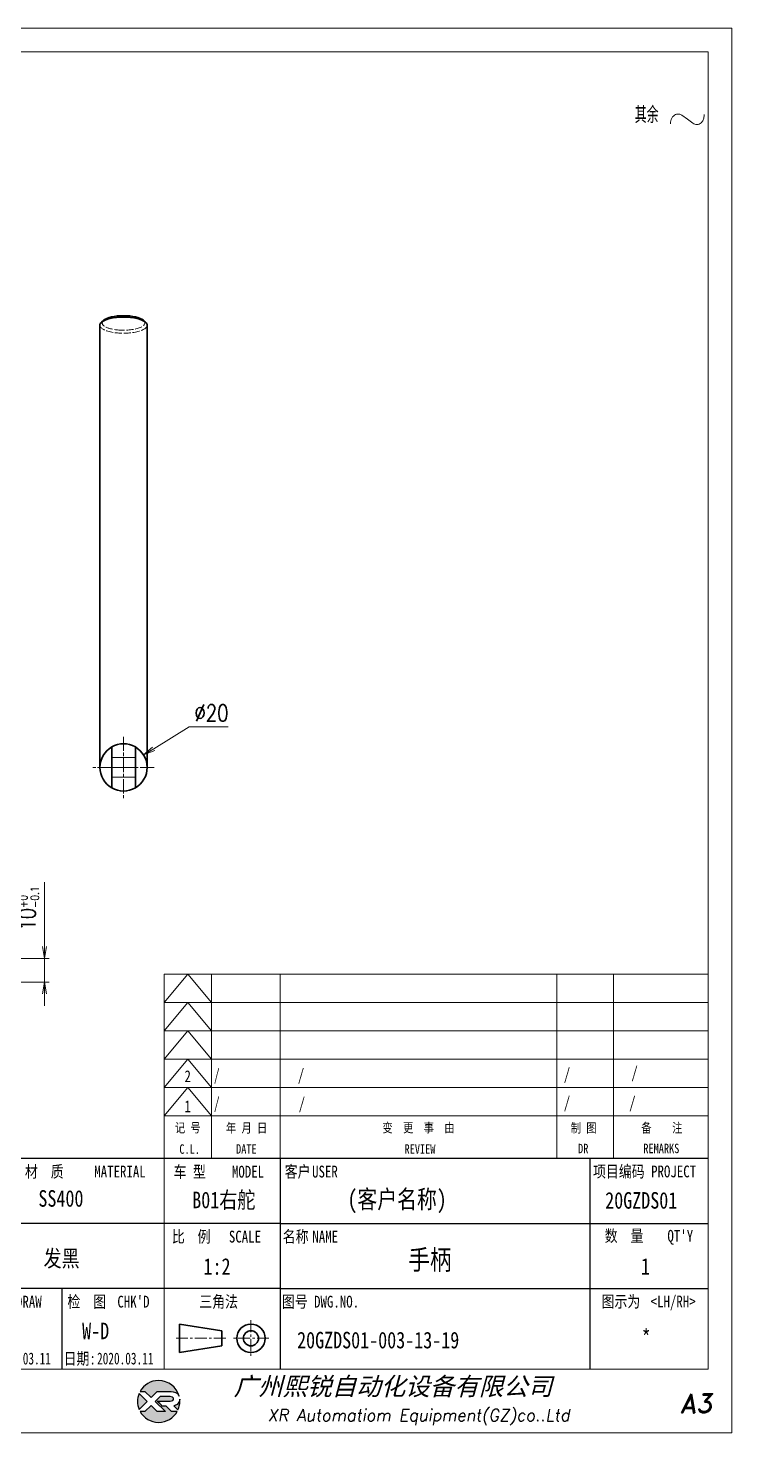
# Model space of a CAD drawing. Header units: inches. Extents: x 269 to 10986, y 1043 to 4337.
# Drawn here: x 3469 to 3767, y 1711 to 2305 of the extents above; entities that cross this region are included whole.
import ezdxf
from ezdxf.enums import TextEntityAlignment as Align

# ---------------------------------------------------------------- set-up
doc = ezdxf.new("R2010")
doc.units = ezdxf.units.IN
doc.header["$MEASUREMENT"] = 0
for name, pattern in [('AM_ISO02W050x2', [3.75, 3, -0.75]), ('AM_ISO08W050x2', [9, 6, -0.75, 1.5, -0.75]), ('CENTER', [2, 1.25, -0.25, 0.25, -0.25]), ('DOT2', [0.125, 0, -0.125])]:
    doc.linetypes.add(name, pattern=pattern)
for name, color, linetype in [('DIM', 3, 'Continuous'), ('layer 1', 7, 'Continuous'), ('图\\M+19E79\\M+195B6\\M+18E9A', 7, 'Continuous'), ('图号', 7, 'Continuous'), ('图名', 7, 'Continuous'), ('数量', 7, 'Continuous'), ('材质', 7, 'Continuous'), ('表面处理', 7, 'Continuous'), ('车型', 7, 'Continuous')]:
    doc.layers.add(name, color=color, linetype=linetype)
for name, color, linetype, lineweight in [('中心线', 2, 'AM_ISO08W050x2', 18), ('图框', 7, 'Continuous', 18), ('标注线', 3, 'Continuous', 18), ('粗实线', 7, 'Continuous', 35), ('虚线', 1, 'AM_ISO02W050x2', 18)]:
    doc.layers.add(name, color=color, linetype=linetype, lineweight=lineweight)
doc.layers.add('打印', color=7, linetype='Continuous', lineweight=15, plot=False)
doc.layers.add('打印-禁用', color=7, linetype='Continuous', lineweight=15, plot=False)
doc.styles.add('DIM', font='romans.shx', dxfattribs={"width": 0.8, "bigfont": 'bigfont.shx'})
doc.styles.add('STYLE1', font='')
doc.styles.add('国标', font='simfang.ttf', dxfattribs={"width": 0.8})
doc.styles.add('机械长仿宋', font='gbenor.shx', dxfattribs={"height": 1, "bigfont": 'gbcbig.shx'})
doc.styles.add('标题\\M+18E9A', font='romand.shx', dxfattribs={"oblique": 10, "bigfont": 'bigfont.shx'})
doc.styles.get('STYLE1').set_extended_font_data('SimSun')
doc.dimstyles.new('XR 1-2$0', dxfattribs={"dimscale": 2, "dimtxt": 3.5, "dimasz": 2.5, "dimexe": 1, "dimexo": 0.625, "dimgap": 1.2, "dimtad": 1, "dimdsep": 46, "dimtxsty": 'DIM', "dimblk": 'OPEN', "dimcen": 0, "dimclrd": 8, "dimclre": 8, "dimclrt": 2, "dimazin": 2, "dimtfac": 0.5, "dimtmove": 0, "dimatfit": 3, "dimldrblk": 'OPEN', "dimfxl": 0, "dimtolj": 2, "dimlwd": 13, "dimlwe": 13, "dimarcsym": 0})
doc.dimstyles.new('XR 1-2$3', dxfattribs={"dimscale": 2, "dimtxt": 3.5, "dimasz": 2.5, "dimexe": 1, "dimexo": 0.625, "dimgap": 1.2, "dimtad": 1, "dimtoh": 1, "dimdsep": 46, "dimtxsty": 'DIM', "dimblk": 'OPEN', "dimcen": 0, "dimclrd": 8, "dimclre": 8, "dimclrt": 2, "dimazin": 2, "dimtfac": 0.5, "dimtofl": 0, "dimtmove": 0, "dimatfit": 3, "dimldrblk": 'OPEN', "dimfxl": 0, "dimtolj": 2, "dimlwd": 18, "dimlwe": 18, "dimarcsym": 0})

# ---------------------------------------------------------------- blocks, each defined once
blk = doc.blocks.new('XR')
at = {"true_color": 0xfc8000}
h = blk.add_hatch(color=30, dxfattribs=at)
h.set_gradient(color1=(252, 128, 0), rotation=240, one_color=1, tint=1, name='INVCURVED')
edge = h.paths.add_edge_path()
edge.add_spline(control_points=[(-434.18, -5928.47), (-433.9, -5928.74), (-433.63, -5929.01), (-433.63, -5929.01), (-433.63, -5929.01), (-433.63, -5929.01), (-433.36, -5928.74), (-433.09, -5928.47)], knot_values=[0.5625, 0.5625, 0.5625, 0.5625, 0.625, 0.625, 0.625, 0.625, 0.6875, 0.6875, 0.6875, 0.6875], degree=3, periodic=0)
edge.add_spline(control_points=[(-433.09, -5928.47), (-432.82, -5928.2), (-432.54, -5927.93), (-432.54, -5927.93), (-432.54, -5927.93), (-432.54, -5927.93), (-432.04, -5927.93), (-431.53, -5927.93)], knot_values=[0.4375, 0.4375, 0.4375, 0.4375, 0.5, 0.5, 0.5, 0.5, 0.5625, 0.5625, 0.5625, 0.5625], degree=3, periodic=0)
edge.add_spline(control_points=[(-431.53, -5927.93), (-431.03, -5927.93), (-430.52, -5927.93), (-430.52, -5927.93), (-430.52, -5927.93), (-430, -5927.93), (-429.43, -5927.96), (-429.01, -5928.33)], knot_values=[0.25, 0.25, 0.25, 0.25, 0.3125, 0.3125, 0.3125, 0.3125, 0.4375, 0.4375, 0.4375, 0.4375], degree=3, periodic=0)
edge.add_spline(control_points=[(-429.01, -5928.33), (-428.88, -5928.44), (-428.78, -5928.59), (-428.71, -5928.75)], knot_values=[0.125, 0.125, 0.125, 0.125, 0.25, 0.25, 0.25, 0.25], degree=3, periodic=0)
edge.add_spline(control_points=[(-428.71, -5928.75), (-429.13, -5927.18), (-430.58, -5926.02), (-432.31, -5926.02)], knot_values=[0, 0, 0, 0, 0.125, 0.125, 0.125, 0.125], degree=3, periodic=0)
edge.add_spline(control_points=[(-432.31, -5926.02), (-433.72, -5926.02), (-434.94, -5926.79), (-435.58, -5927.93)], knot_values=[0.875, 0.875, 0.875, 0.875, 1, 1, 1, 1], degree=3, periodic=0)
edge.add_spline(control_points=[(-435.58, -5927.93), (-435.58, -5927.93), (-434.72, -5927.93), (-434.72, -5927.93), (-434.72, -5927.93), (-434.72, -5927.93), (-434.45, -5928.2), (-434.18, -5928.47)], knot_values=[0.6875, 0.6875, 0.6875, 0.6875, 0.8125, 0.8125, 0.8125, 0.8125, 0.875, 0.875, 0.875, 0.875], degree=3, periodic=0)
edge = h.paths.add_edge_path()
edge.add_spline(control_points=[(-434.79, -5929.26), (-435.04, -5929.02), (-435.34, -5928.72), (-435.54, -5928.53)], knot_values=[0.562504, 0.562504, 0.562504, 0.562504, 0.656252, 0.656252, 0.656252, 0.656252], degree=3, periodic=0)
edge.add_spline(control_points=[(-435.54, -5928.53), (-435.67, -5928.4), (-435.76, -5928.31), (-435.76, -5928.31), (-435.76, -5928.31), (-435.94, -5928.74), (-436.03, -5929.21), (-436.03, -5929.71)], knot_values=[0.25, 0.25, 0.25, 0.25, 0.312504, 0.312504, 0.312504, 0.312504, 0.562504, 0.562504, 0.562504, 0.562504], degree=3, periodic=0)
edge.add_spline(control_points=[(-436.03, -5929.71), (-436.03, -5930.2), (-435.94, -5930.67), (-435.76, -5931.1), (-435.76, -5931.1), (-435.4, -5930.75), (-435.05, -5930.4)], knot_values=[0.874998, 0.874998, 0.874998, 0.874998, 1.124998, 1.124998, 1.124998, 1.25, 1.25, 1.25, 1.25], degree=3, periodic=0)
edge.add_spline(control_points=[(-435.05, -5930.4), (-434.7, -5930.05), (-434.34, -5929.71), (-434.34, -5929.71), (-434.34, -5929.71), (-434.34, -5929.71), (-434.34, -5929.71), (-434.34, -5929.71)], knot_values=[0.749878, 0.749878, 0.749878, 0.749878, 0.874875, 0.874875, 0.874875, 0.874875, 0.874998, 0.874998, 0.874998, 0.874998], degree=3, periodic=0)
edge.add_spline(control_points=[(-434.34, -5929.71), (-434.34, -5929.71), (-434.34, -5929.71), (-434.34, -5929.71)], knot_values=[0.749634, 0.749634, 0.749634, 0.749634, 0.749817, 0.749817, 0.749817, 0.749817], degree=3, periodic=0)
edge.add_spline(control_points=[(-434.35, -5929.7), (-434.35, -5929.7), (-434.35, -5929.7), (-434.35, -5929.7)], knot_values=[0.738281, 0.738281, 0.738281, 0.738281, 0.742188, 0.742188, 0.742188, 0.742188], degree=3, periodic=0)
edge.add_spline(control_points=[(-434.35, -5929.7), (-434.36, -5929.69), (-434.37, -5929.68), (-434.38, -5929.67)], knot_values=[0.726563, 0.726563, 0.726563, 0.726563, 0.738281, 0.738281, 0.738281, 0.738281], degree=3, periodic=0)
edge.add_spline(control_points=[(-434.38, -5929.67), (-434.38, -5929.66), (-434.39, -5929.65), (-434.4, -5929.65)], knot_values=[0.718751, 0.718751, 0.718751, 0.718751, 0.726563, 0.726563, 0.726563, 0.726563], degree=3, periodic=0)
edge.add_spline(control_points=[(-434.4, -5929.65), (-434.42, -5929.63), (-434.45, -5929.6), (-434.47, -5929.58)], knot_values=[0.703126, 0.703126, 0.703126, 0.703126, 0.718751, 0.718751, 0.718751, 0.718751], degree=3, periodic=0)
edge.add_spline(control_points=[(-434.47, -5929.58), (-434.5, -5929.55), (-434.53, -5929.52), (-434.56, -5929.49)], knot_values=[0.687501, 0.687501, 0.687501, 0.687501, 0.703126, 0.703126, 0.703126, 0.703126], degree=3, periodic=0)
edge.add_spline(control_points=[(-434.56, -5929.49), (-434.63, -5929.42), (-434.71, -5929.35), (-434.79, -5929.26)], knot_values=[0.656252, 0.656252, 0.656252, 0.656252, 0.687501, 0.687501, 0.687501, 0.687501], degree=3, periodic=0)
at = {"true_color": 0x0348ff}
h = blk.add_hatch(color=160, dxfattribs=at)
h.set_gradient(color1=(3, 72, 255), color2=(0, 41, 153), one_color=1, tint=0.3, name='HEMISPHERICAL')
edge = h.paths.add_edge_path()
edge.add_spline(control_points=[(-432.54, -5929.67), (-432.26, -5929.95), (-431.94, -5930.23), (-431.66, -5930.51), (-431.66, -5930.51), (-431.66, -5930.51), (-431.66, -5930.51), (-431.66, -5930.51)], knot_values=[0.736842, 0.736842, 0.736842, 0.736842, 0.789474, 0.789474, 0.789474, 0.789474, 0.802633, 0.802633, 0.802633, 0.802633], degree=3, periodic=0)
edge.add_spline(control_points=[(-431.66, -5930.51), (-431.65, -5930.51), (-431.65, -5930.52), (-431.65, -5930.52)], knot_values=[0.802633, 0.802633, 0.802633, 0.802633, 0.815791, 0.815791, 0.815791, 0.815791], degree=3, periodic=0)
edge.add_spline(control_points=[(-431.65, -5930.52), (-431.64, -5930.53), (-431.64, -5930.53), (-431.64, -5930.53)], knot_values=[0.815791, 0.815791, 0.815791, 0.815791, 0.82237, 0.82237, 0.82237, 0.82237], degree=3, periodic=0)
edge.add_spline(control_points=[(-431.64, -5930.53), (-431.64, -5930.53), (-431.64, -5930.53), (-431.63, -5930.54)], knot_values=[0.82237, 0.82237, 0.82237, 0.82237, 0.828949, 0.828949, 0.828949, 0.828949], degree=3, periodic=0)
edge.add_spline(control_points=[(-431.63, -5930.54), (-431.63, -5930.54), (-431.63, -5930.54), (-431.63, -5930.54), (-431.63, -5930.54), (-431.63, -5930.54), (-431.59, -5930.54), (-431.52, -5930.54)], knot_values=[0.841901, 0.841901, 0.841901, 0.841901, 0.842105, 0.842105, 0.842105, 0.842105, 0.855264, 0.855264, 0.855264, 0.855264], degree=3, periodic=0)
edge.add_spline(control_points=[(-431.52, -5930.54), (-431.46, -5930.54), (-431.38, -5930.54), (-431.3, -5930.54)], knot_values=[0.855264, 0.855264, 0.855264, 0.855264, 0.868422, 0.868422, 0.868422, 0.868422], degree=3, periodic=0)
edge.add_spline(control_points=[(-431.3, -5930.54), (-431.26, -5930.54), (-431.22, -5930.54), (-431.18, -5930.54)], knot_values=[0.868422, 0.868422, 0.868422, 0.868422, 0.875, 0.875, 0.875, 0.875], degree=3, periodic=0)
edge.add_spline(control_points=[(-431.18, -5930.54), (-431.14, -5930.54), (-431.1, -5930.54), (-431.07, -5930.54)], knot_values=[0.875, 0.875, 0.875, 0.875, 0.881579, 0.881579, 0.881579, 0.881579], degree=3, periodic=0)
edge.add_spline(control_points=[(-431.07, -5930.54), (-431.05, -5930.54), (-431.04, -5930.54), (-431.03, -5930.54)], knot_values=[0.881579, 0.881579, 0.881579, 0.881579, 0.884869, 0.884869, 0.884869, 0.884869], degree=3, periodic=0)
edge.add_spline(control_points=[(-431.03, -5930.54), (-431.02, -5930.54), (-431, -5930.54), (-431, -5930.54)], knot_values=[0.884869, 0.884869, 0.884869, 0.884869, 0.888158, 0.888158, 0.888158, 0.888158], degree=3, periodic=0)
edge.add_spline(control_points=[(-431, -5930.54), (-430.99, -5930.54), (-430.99, -5930.54), (-430.98, -5930.54)], knot_values=[0.888158, 0.888158, 0.888158, 0.888158, 0.889803, 0.889803, 0.889803, 0.889803], degree=3, periodic=0)
edge.add_spline(control_points=[(-430.98, -5930.54), (-430.98, -5930.54), (-430.98, -5930.54), (-430.97, -5930.54)], knot_values=[0.889803, 0.889803, 0.889803, 0.889803, 0.891447, 0.891447, 0.891447, 0.891447], degree=3, periodic=0)
edge.add_spline(control_points=[(-430.97, -5930.54), (-430.97, -5930.54), (-430.97, -5930.54), (-430.97, -5930.54)], knot_values=[0.891447, 0.891447, 0.891447, 0.891447, 0.89227, 0.89227, 0.89227, 0.89227], degree=3, periodic=0)
edge.add_spline(control_points=[(-430.97, -5930.54), (-430.97, -5930.54), (-430.97, -5930.54), (-430.97, -5930.54)], knot_values=[0.89227, 0.89227, 0.89227, 0.89227, 0.893092, 0.893092, 0.893092, 0.893092], degree=3, periodic=0)
edge.add_spline(control_points=[(-430.97, -5930.54), (-430.97, -5930.54), (-430.97, -5930.54), (-430.97, -5930.54)], knot_values=[0.893092, 0.893092, 0.893092, 0.893092, 0.893503, 0.893503, 0.893503, 0.893503], degree=3, periodic=0)
edge.add_spline(control_points=[(-430.97, -5930.54), (-430.97, -5930.54), (-430.97, -5930.54), (-430.97, -5930.54)], knot_values=[0.893503, 0.893503, 0.893503, 0.893503, 0.893914, 0.893914, 0.893914, 0.893914], degree=3, periodic=0)
edge.add_spline(control_points=[(-430.97, -5930.54), (-430.97, -5930.54), (-430.97, -5930.54), (-430.97, -5930.54)], knot_values=[0.893914, 0.893914, 0.893914, 0.893914, 0.89412, 0.89412, 0.89412, 0.89412], degree=3, periodic=0)
edge.add_spline(control_points=[(-430.97, -5930.54), (-430.97, -5930.54), (-430.97, -5930.54), (-430.97, -5930.54)], knot_values=[0.89412, 0.89412, 0.89412, 0.89412, 0.894326, 0.894326, 0.894326, 0.894326], degree=3, periodic=0)
edge.add_spline(control_points=[(-430.97, -5930.54), (-430.97, -5930.54), (-430.97, -5930.54), (-430.97, -5930.54)], knot_values=[0.894428, 0.894428, 0.894428, 0.894428, 0.894531, 0.894531, 0.894531, 0.894531], degree=3, periodic=0)
edge.add_spline(control_points=[(-430.97, -5930.54), (-430.97, -5930.54), (-430.97, -5930.54), (-430.97, -5930.54)], knot_values=[0.894531, 0.894531, 0.894531, 0.894531, 0.894583, 0.894583, 0.894583, 0.894583], degree=3, periodic=0)
edge.add_spline(control_points=[(-430.97, -5930.54), (-430.97, -5930.54), (-430.97, -5930.54), (-430.97, -5930.54), (-430.97, -5930.54), (-430.97, -5930.54), (-430.73, -5930.78), (-430.49, -5931.01)], knot_values=[0.894685, 0.894685, 0.894685, 0.894685, 0.894737, 0.894737, 0.894737, 0.894737, 0.921052, 0.921052, 0.921052, 0.921052], degree=3, periodic=0)
edge.add_spline(control_points=[(-430.49, -5931.01), (-430.26, -5931.24), (-430.02, -5931.48), (-430.02, -5931.48)], knot_values=[0.921052, 0.921052, 0.921052, 0.921052, 0.947368, 0.947368, 0.947368, 0.947368], degree=3, periodic=0)
edge.add_spline(control_points=[(-430.02, -5931.48), (-430.02, -5931.48), (-430.02, -5931.48), (-430.02, -5931.48)], knot_values=[0.947522, 0.947522, 0.947522, 0.947522, 0.947573, 0.947573, 0.947573, 0.947573], degree=3, periodic=0)
edge.add_spline(control_points=[(-430.02, -5931.48), (-430.02, -5931.48), (-430.02, -5931.48), (-430.02, -5931.48)], knot_values=[0.947573, 0.947573, 0.947573, 0.947573, 0.947676, 0.947676, 0.947676, 0.947676], degree=3, periodic=0)
edge.add_spline(control_points=[(-430.02, -5931.48), (-430.02, -5931.48), (-430.02, -5931.48), (-430.02, -5931.48)], knot_values=[0.947676, 0.947676, 0.947676, 0.947676, 0.947779, 0.947779, 0.947779, 0.947779], degree=3, periodic=0)
edge.add_spline(control_points=[(-430.02, -5931.48), (-430.02, -5931.48), (-430.02, -5931.48), (-430.02, -5931.48)], knot_values=[0.947779, 0.947779, 0.947779, 0.947779, 0.947984, 0.947984, 0.947984, 0.947984], degree=3, periodic=0)
edge.add_spline(control_points=[(-430.02, -5931.48), (-430.02, -5931.48), (-430.02, -5931.48), (-430.02, -5931.48)], knot_values=[0.947984, 0.947984, 0.947984, 0.947984, 0.94819, 0.94819, 0.94819, 0.94819], degree=3, periodic=0)
edge.add_spline(control_points=[(-430.02, -5931.48), (-430.02, -5931.48), (-430.02, -5931.48), (-430.02, -5931.48)], knot_values=[0.94819, 0.94819, 0.94819, 0.94819, 0.948601, 0.948601, 0.948601, 0.948601], degree=3, periodic=0)
edge.add_spline(control_points=[(-430.02, -5931.48), (-430.02, -5931.48), (-430.02, -5931.48), (-430.02, -5931.48)], knot_values=[0.948601, 0.948601, 0.948601, 0.948601, 0.949012, 0.949012, 0.949012, 0.949012], degree=3, periodic=0)
edge.add_spline(control_points=[(-430.02, -5931.48), (-430.02, -5931.48), (-430.01, -5931.48), (-430.01, -5931.48)], knot_values=[0.949012, 0.949012, 0.949012, 0.949012, 0.949834, 0.949834, 0.949834, 0.949834], degree=3, periodic=0)
edge.add_spline(control_points=[(-430.01, -5931.48), (-430.01, -5931.48), (-430.01, -5931.48), (-430.01, -5931.48)], knot_values=[0.949834, 0.949834, 0.949834, 0.949834, 0.950657, 0.950657, 0.950657, 0.950657], degree=3, periodic=0)
edge.add_spline(control_points=[(-430.01, -5931.48), (-430.01, -5931.48), (-430, -5931.48), (-430, -5931.48)], knot_values=[0.950657, 0.950657, 0.950657, 0.950657, 0.952301, 0.952301, 0.952301, 0.952301], degree=3, periodic=0)
edge.add_spline(control_points=[(-430, -5931.48), (-429.99, -5931.48), (-429.98, -5931.48), (-429.98, -5931.48)], knot_values=[0.952301, 0.952301, 0.952301, 0.952301, 0.953946, 0.953946, 0.953946, 0.953946], degree=3, periodic=0)
edge.add_spline(control_points=[(-429.98, -5931.48), (-429.96, -5931.48), (-429.95, -5931.48), (-429.93, -5931.48)], knot_values=[0.953946, 0.953946, 0.953946, 0.953946, 0.957236, 0.957236, 0.957236, 0.957236], degree=3, periodic=0)
edge.add_spline(control_points=[(-429.93, -5931.48), (-429.91, -5931.48), (-429.89, -5931.48), (-429.87, -5931.48)], knot_values=[0.957236, 0.957236, 0.957236, 0.957236, 0.960525, 0.960525, 0.960525, 0.960525], degree=3, periodic=0)
edge.add_spline(control_points=[(-429.87, -5931.48), (-429.82, -5931.48), (-429.77, -5931.48), (-429.71, -5931.48)], knot_values=[0.960525, 0.960525, 0.960525, 0.960525, 0.967104, 0.967104, 0.967104, 0.967104], degree=3, periodic=0)
edge.add_spline(control_points=[(-429.71, -5931.48), (-429.65, -5931.48), (-429.59, -5931.48), (-429.53, -5931.48)], knot_values=[0.967104, 0.967104, 0.967104, 0.967104, 0.973683, 0.973683, 0.973683, 0.973683], degree=3, periodic=0)
edge.add_spline(control_points=[(-429.53, -5931.48), (-429.41, -5931.48), (-429.29, -5931.48), (-429.19, -5931.48)], knot_values=[0.973683, 0.973683, 0.973683, 0.973683, 0.98684, 0.98684, 0.98684, 0.98684], degree=3, periodic=0)
edge.add_spline(control_points=[(-429.19, -5931.48), (-429.1, -5931.48), (-429.04, -5931.48), (-429.04, -5931.48), (-429.67, -5932.62), (-430.9, -5933.39), (-432.31, -5933.39)], knot_values=[0.98684, 0.98684, 0.98684, 0.98684, 1, 1, 1, 1.052632, 1.052632, 1.052632, 1.052632], degree=3, periodic=0)
edge.add_spline(control_points=[(-432.31, -5933.39), (-433.72, -5933.39), (-434.94, -5932.62), (-435.58, -5931.48), (-435.58, -5931.48), (-435.58, -5931.48), (-435.36, -5931.48), (-435.15, -5931.48)], knot_values=[0.052632, 0.052632, 0.052632, 0.052632, 0.105263, 0.105263, 0.105263, 0.105263, 0.131579, 0.131579, 0.131579, 0.131579], degree=3, periodic=0)
edge.add_spline(control_points=[(-435.15, -5931.48), (-434.93, -5931.48), (-434.72, -5931.48), (-434.72, -5931.48), (-434.72, -5931.48), (-434.72, -5931.48), (-434.45, -5931.21), (-434.18, -5930.94)], knot_values=[0.131579, 0.131579, 0.131579, 0.131579, 0.157895, 0.157895, 0.157895, 0.157895, 0.184211, 0.184211, 0.184211, 0.184211], degree=3, periodic=0)
edge.add_spline(control_points=[(-434.18, -5930.94), (-433.9, -5930.67), (-433.63, -5930.4), (-433.63, -5930.4), (-433.63, -5930.4), (-433.63, -5930.4), (-433.36, -5930.67), (-433.09, -5930.94)], knot_values=[0.184211, 0.184211, 0.184211, 0.184211, 0.210526, 0.210526, 0.210526, 0.210526, 0.236842, 0.236842, 0.236842, 0.236842], degree=3, periodic=0)
edge.add_spline(control_points=[(-433.09, -5930.94), (-432.82, -5931.21), (-432.54, -5931.48), (-432.54, -5931.48), (-432.54, -5931.48), (-432.54, -5931.48), (-432.19, -5931.48), (-431.83, -5931.48)], knot_values=[0.236842, 0.236842, 0.236842, 0.236842, 0.263158, 0.263158, 0.263158, 0.263158, 0.289474, 0.289474, 0.289474, 0.289474], degree=3, periodic=0)
edge.add_spline(control_points=[(-431.83, -5931.48), (-431.48, -5931.48), (-431.12, -5931.48), (-431.12, -5931.48), (-431.12, -5931.48), (-431.12, -5931.48), (-431.57, -5931.03), (-432.02, -5930.59)], knot_values=[0.289474, 0.289474, 0.289474, 0.289474, 0.315789, 0.315789, 0.315789, 0.315789, 0.342105, 0.342105, 0.342105, 0.342105], degree=3, periodic=0)
edge.add_spline(control_points=[(-432.02, -5930.59), (-432.47, -5930.15), (-432.92, -5929.71), (-432.92, -5929.71), (-432.92, -5929.71), (-432.92, -5929.71), (-432.71, -5929.5), (-432.5, -5929.29)], knot_values=[0.342105, 0.342105, 0.342105, 0.342105, 0.368421, 0.368421, 0.368421, 0.368421, 0.394737, 0.394737, 0.394737, 0.394737], degree=3, periodic=0)
edge.add_spline(control_points=[(-432.5, -5929.29), (-432.3, -5929.09), (-432.09, -5928.88), (-432.09, -5928.88)], knot_values=[0.394737, 0.394737, 0.394737, 0.394737, 0.421053, 0.421053, 0.421053, 0.421053], degree=3, periodic=0)
edge.add_spline(control_points=[(-432.09, -5928.88), (-432.09, -5928.88), (-432.06, -5928.86), (-432.06, -5928.86)], knot_values=[0.421053, 0.421053, 0.421053, 0.421053, 0.473684, 0.473684, 0.473684, 0.473684], degree=3, periodic=0)
edge.add_spline(control_points=[(-432.06, -5928.86), (-432.06, -5928.86), (-432.06, -5928.86), (-432.06, -5928.86), (-432.06, -5928.86), (-432.06, -5928.86), (-430.4, -5928.86), (-430.26, -5928.86)], knot_values=[0.473684, 0.473684, 0.473684, 0.473684, 0.473684, 0.473684, 0.473684, 0.473684, 0.526316, 0.526316, 0.526316, 0.526316], degree=3, periodic=0)
edge.add_spline(control_points=[(-430.26, -5928.86), (-429.54, -5928.86), (-429.62, -5929.4), (-429.83, -5929.55)], knot_values=[0.526316, 0.526316, 0.526316, 0.526316, 0.578947, 0.578947, 0.578947, 0.578947], degree=3, periodic=0)
edge.add_spline(control_points=[(-429.83, -5929.55), (-429.94, -5929.62), (-430.08, -5929.65), (-430.26, -5929.65), (-430.26, -5929.65), (-430.26, -5929.65), (-430.48, -5929.65), (-430.71, -5929.66)], knot_values=[0.578947, 0.578947, 0.578947, 0.578947, 0.631579, 0.631579, 0.631579, 0.631579, 0.657895, 0.657895, 0.657895, 0.657895], degree=3, periodic=0)
edge.add_spline(control_points=[(-430.71, -5929.66), (-430.93, -5929.66), (-431.15, -5929.67), (-431.15, -5929.67), (-431.15, -5929.67), (-431.15, -5929.67), (-432.54, -5929.67), (-432.54, -5929.67)], knot_values=[0.657895, 0.657895, 0.657895, 0.657895, 0.684211, 0.684211, 0.684211, 0.684211, 0.736842, 0.736842, 0.736842, 0.736842], degree=3, periodic=0)
edge = h.paths.add_edge_path()
edge.add_spline(control_points=[(-428.6, -5929.32), (-428.61, -5929.67), (-428.76, -5930), (-429.06, -5930.22)], knot_values=[0.8, 0.8, 0.8, 0.8, 1, 1, 1, 1], degree=3, periodic=0)
edge.add_spline(control_points=[(-429.06, -5930.22), (-429.22, -5930.34), (-429.41, -5930.43), (-429.61, -5930.48)], knot_values=[0.6, 0.6, 0.6, 0.6, 0.8, 0.8, 0.8, 0.8], degree=3, periodic=0)
edge.add_spline(control_points=[(-429.61, -5930.48), (-429.61, -5930.48), (-428.9, -5931.19), (-428.9, -5931.19), (-428.9, -5931.19), (-428.69, -5930.73), (-428.58, -5930.23), (-428.58, -5929.71)], knot_values=[0.2, 0.2, 0.2, 0.2, 0.4, 0.4, 0.4, 0.4, 0.6, 0.6, 0.6, 0.6], degree=3, periodic=0)
edge.add_spline(control_points=[(-428.58, -5929.71), (-428.58, -5929.58), (-428.59, -5929.45), (-428.6, -5929.32)], knot_values=[0, 0, 0, 0, 0.2, 0.2, 0.2, 0.2], degree=3, periodic=0)
at = {"layer": 'layer 1', "color": 30}
for points, knots in [([(-432.31, -5926.02), (-430.58, -5926.02), (-429.13, -5927.18), (-428.71, -5928.75), (-428.71, -5928.75), (-428.78, -5928.59), (-428.88, -5928.44), (-429.01, -5928.33), (-429.01, -5928.33), (-429.43, -5927.96), (-430, -5927.93), (-430.52, -5927.93), (-430.52, -5927.93), (-430.52, -5927.93), (-432.54, -5927.93), (-432.54, -5927.93), (-432.54, -5927.93), (-432.54, -5927.93), (-433.63, -5929.01), (-433.63, -5929.01), (-433.63, -5929.01), (-433.63, -5929.01), (-434.72, -5927.93), (-434.72, -5927.93), (-434.72, -5927.93), (-434.72, -5927.93), (-435.58, -5927.93), (-435.58, -5927.93), (-435.58, -5927.93), (-434.94, -5926.79), (-433.72, -5926.02), (-432.31, -5926.02)], [0, 0, 0, 0, 0.125, 0.125, 0.125, 0.125, 0.25, 0.25, 0.25, 0.25, 0.375, 0.375, 0.375, 0.375, 0.5, 0.5, 0.5, 0.5, 0.625, 0.625, 0.625, 0.625, 0.75, 0.75, 0.75, 0.75, 0.875, 0.875, 0.875, 0.875, 1, 1, 1, 1]), ([(-435.76, -5931.1), (-435.94, -5930.67), (-436.03, -5930.2), (-436.03, -5929.71), (-436.03, -5929.71), (-436.03, -5929.21), (-435.94, -5928.74), (-435.76, -5928.31), (-435.76, -5928.31), (-435.76, -5928.31), (-434.34, -5929.71), (-434.34, -5929.71), (-434.34, -5929.71), (-434.34, -5929.71), (-435.76, -5931.1), (-435.76, -5931.1)], [0, 0, 0, 0, 0.25, 0.25, 0.25, 0.25, 0.5, 0.5, 0.5, 0.5, 0.75, 0.75, 0.75, 0.75, 1, 1, 1, 1])]:
    blk.add_open_spline(points, degree=3, knots=knots, dxfattribs=at)
at = {"layer": 'layer 1', "color": 154}
for points, knots in [([(-429.04, -5931.48), (-429.67, -5932.62), (-430.9, -5933.39), (-432.31, -5933.39), (-432.31, -5933.39), (-433.72, -5933.39), (-434.94, -5932.62), (-435.58, -5931.48), (-435.58, -5931.48), (-435.58, -5931.48), (-434.72, -5931.48), (-434.72, -5931.48), (-434.72, -5931.48), (-434.72, -5931.48), (-433.63, -5930.4), (-433.63, -5930.4), (-433.63, -5930.4), (-433.63, -5930.4), (-432.54, -5931.48), (-432.54, -5931.48), (-432.54, -5931.48), (-432.54, -5931.48), (-431.12, -5931.48), (-431.12, -5931.48), (-431.12, -5931.48), (-431.12, -5931.48), (-432.92, -5929.71), (-432.92, -5929.71), (-432.92, -5929.71), (-432.92, -5929.71), (-432.09, -5928.88), (-432.09, -5928.88), (-432.09, -5928.88), (-432.09, -5928.88), (-432.06, -5928.86), (-432.06, -5928.86), (-432.06, -5928.86), (-432.06, -5928.86), (-430.4, -5928.86), (-430.26, -5928.86), (-430.26, -5928.86), (-429.54, -5928.86), (-429.62, -5929.4), (-429.83, -5929.55), (-429.83, -5929.55), (-429.94, -5929.62), (-430.08, -5929.65), (-430.26, -5929.65), (-430.26, -5929.65), (-430.26, -5929.65), (-431.15, -5929.67), (-431.15, -5929.67), (-431.15, -5929.67), (-431.15, -5929.67), (-432.54, -5929.67), (-432.54, -5929.67), (-432.54, -5929.67), (-432.26, -5929.95), (-431.94, -5930.23), (-431.66, -5930.51), (-431.66, -5930.51), (-431.66, -5930.51), (-431.63, -5930.54), (-431.63, -5930.54), (-431.63, -5930.54), (-431.63, -5930.54), (-430.97, -5930.54), (-430.97, -5930.54), (-430.97, -5930.54), (-430.97, -5930.54), (-430.02, -5931.48), (-430.02, -5931.48), (-430.02, -5931.48), (-430.02, -5931.48), (-429.04, -5931.48), (-429.04, -5931.48)], [0, 0, 0, 0, 0.052632, 0.052632, 0.052632, 0.052632, 0.105263, 0.105263, 0.105263, 0.105263, 0.157895, 0.157895, 0.157895, 0.157895, 0.210526, 0.210526, 0.210526, 0.210526, 0.263158, 0.263158, 0.263158, 0.263158, 0.315789, 0.315789, 0.315789, 0.315789, 0.368421, 0.368421, 0.368421, 0.368421, 0.421053, 0.421053, 0.421053, 0.421053, 0.473684, 0.473684, 0.473684, 0.473684, 0.526316, 0.526316, 0.526316, 0.526316, 0.578947, 0.578947, 0.578947, 0.578947, 0.631579, 0.631579, 0.631579, 0.631579, 0.684211, 0.684211, 0.684211, 0.684211, 0.736842, 0.736842, 0.736842, 0.736842, 0.789474, 0.789474, 0.789474, 0.789474, 0.842105, 0.842105, 0.842105, 0.842105, 0.894737, 0.894737, 0.894737, 0.894737, 0.947368, 0.947368, 0.947368, 0.947368, 1, 1, 1, 1]), ([(-428.6, -5929.32), (-428.59, -5929.45), (-428.58, -5929.58), (-428.58, -5929.71), (-428.58, -5929.71), (-428.58, -5930.23), (-428.69, -5930.73), (-428.9, -5931.19), (-428.9, -5931.19), (-428.9, -5931.19), (-429.61, -5930.48), (-429.61, -5930.48), (-429.61, -5930.48), (-429.41, -5930.43), (-429.22, -5930.34), (-429.06, -5930.22), (-429.06, -5930.22), (-428.76, -5930), (-428.61, -5929.67), (-428.6, -5929.32)], [0, 0, 0, 0, 0.2, 0.2, 0.2, 0.2, 0.4, 0.4, 0.4, 0.4, 0.6, 0.6, 0.6, 0.6, 0.8, 0.8, 0.8, 0.8, 1, 1, 1, 1])]:
    blk.add_open_spline(points, degree=3, knots=knots, dxfattribs=at)
blk = doc.blocks.new('GZDEH零件A3图框V01版')
at = {"layer": '中心线', "color": 1, "linetype": 'CENTER', "lineweight": 5, "ltscale": 2}
for p, q in [((3175.82, -1822.66), (3175.82, -1830.26)), ((3170.49, -1826.46), (3159.89, -1826.46)), ((3179.62, -1826.46), (3172.02, -1826.46))]:
    blk.add_line(p, q, dxfattribs=at)
at = {"layer": '图\\M+19E79\\M+195B6\\M+18E9A', "color": 7}
blk.add_line((3272.49, -1788.46), (3092.49, -1788.46), dxfattribs=at)
at = {"layer": '图\\M+19E79\\M+195B6\\M+18E9A', "color": 9}
for p, q in [((3272.49, -1788.46), (3092.49, -1788.46)), ((3181.99, -1788.46), (3181.99, -1832.96)), ((3247.49, -1788.46), (3247.49, -1832.96)), ((3181.99, -1802.21), (3092.49, -1802.21)), ((3181.99, -1802.21), (3272.49, -1802.21)), ((3181.99, -1815.96), (3092.49, -1815.96)), ((3135.83, -1815.96), (3135.83, -1832.96)), ((3135.83, -1815.96), (3135.83, -1832.96)), ((3181.99, -1815.96), (3272.49, -1815.96))]:
    blk.add_line(p, q, dxfattribs=at)
at = {"layer": '图框', "linetype": 'Continuous'}
for p, q in [((3272.49, -1554.46), (2882.49, -1554.46)), ((3272.49, -1832.96), (3272.49, -1554.46)), ((3157.49, -1749.46), (3272.49, -1749.46)), ((3157.49, -1832.96), (3157.49, -1749.46)), ((2882.49, -1832.96), (3272.49, -1832.96))]:
    blk.add_line(p, q, dxfattribs=at)
at = {"layer": '图框', "color": 9}
for p, q in [((3157.49, -1755.46), (3162.49, -1749.46)), ((3162.49, -1749.46), (3167.49, -1755.46)), ((3167.49, -1788.46), (3167.49, -1749.46)), ((3240.49, -1788.46), (3240.49, -1749.46)), ((3252.49, -1749.46), (3252.49, -1788.46)), ((3157.49, -1755.46), (3272.49, -1755.46)), ((3157.49, -1761.46), (3162.49, -1755.46)), ((3162.49, -1755.46), (3167.49, -1761.46)), ((3157.49, -1761.46), (3272.49, -1761.46)), ((3157.49, -1767.46), (3162.49, -1761.46)), ((3162.49, -1761.46), (3167.49, -1767.46)), ((3157.49, -1767.46), (3272.49, -1767.46)), ((3157.49, -1773.46), (3162.49, -1767.46)), ((3162.49, -1767.46), (3167.49, -1773.46)), ((3157.49, -1773.46), (3272.49, -1773.46)), ((3157.49, -1779.46), (3162.49, -1773.46)), ((3162.49, -1773.46), (3167.49, -1779.46)), ((3157.49, -1779.46), (3272.49, -1779.46))]:
    blk.add_line(p, q, dxfattribs=at)
at = {"layer": '图框', "color": 9, "linetype": 'Continuous'}
blk.add_line((3181.99, -1749.46), (3181.99, -1832.96), dxfattribs=at)
at = {"layer": '图框', "color": 2, "linetype": 'ByBlock', "lineweight": 35}
for p, q in [((3169.69, -1824.86), (3160.69, -1823.46)), ((3160.69, -1829.46), (3160.69, -1823.46)), ((3169.69, -1824.86), (3169.69, -1828.06)), ((3169.69, -1828.06), (3160.69, -1829.46))]:
    blk.add_line(p, q, dxfattribs=at)
for radius in [3, 1.6]:
    blk.add_circle((3175.82, -1826.46), radius, dxfattribs=at)
at = {"layer": '打印-禁用', "linetype": 'Continuous'}
for p, q in [((3277.49, -1549.46), (2857.49, -1549.46)), ((3277.49, -1846.46), (3277.49, -1549.46)), ((2857.49, -1846.46), (3277.49, -1846.46))]:
    blk.add_line(p, q, dxfattribs=at)
at = {"layer": 'DIM', "xscale": 1.199999999999818, "yscale": 1.199999999999818, "zscale": 1.199999999999818}
blk.add_blockref('XR', (3675.07, 5275.84), dxfattribs=at)
at = {"layer": '图\\M+19E79\\M+195B6\\M+18E9A', "color": 9, "style": '国标', "width": 0.8}
for s, p in [('材  质', (3128.04, -1792.46)), ('项目编码 PROJECT', (3248.13, -1792.43)), ('比  例\u3000', (3159.1, -1806.21)), ('SCALE', (3171.15, -1806.21)), ('名称\u3000', (3182.54, -1806.21)), ('NAME', (3188.8, -1806.21)), ('数  量', (3250.61, -1806.05)), ("QT'Y ", (3263.86, -1806.05)), (' DRAW', (3124.78, -1819.96)), ("CHK'D", (3147.58, -1819.96)), ('三角法', (3164.9, -1819.96)), ('图号', (3182.36, -1819.96)), ('DWG.NO.', (3189.16, -1819.96)), ('图示为', (3249.94, -1819.93)), ('<LH/RH>', (3260.31, -1819.93))]:
    blk.add_text(s, height=2.5, dxfattribs=at).set_placement(p)
for s, p in [('MATERIAL', (3148.14, -1792.46)), ('客户', (3185.68, -1792.46)), ('USER', (3191.46, -1792.46)), ('检  图', (3141.11, -1819.96)), ('日期:', (3139.62, -1832))]:
    blk.add_text(s, height=2.5, dxfattribs=at).set_placement(p, align=Align.CENTER)
for s, p in [('车 型', (3162.87, -1791.2)), ('MODEL', (3175.2, -1791.24))]:
    blk.add_text(s, height=2.5, dxfattribs=at).set_placement(p, align=Align.MIDDLE)
at = {"layer": '图\\M+19E79\\M+195B6\\M+18E9A', "color": 7, "lineweight": -3, "style": 'STYLE1', "oblique": 15}
blk.add_text('广州熙锐自动化设备有限公司 ', height=3.8, dxfattribs=at).set_placement((3172.16, -1838.51))
at = {"layer": '图\\M+19E79\\M+195B6\\M+18E9A', "color": 7, "style": '标题\\M+18E9A', "oblique": 10}
for s, height, p in [('A3', 4, (3269.91, -1840.2)), ('XR Automatiom Equipment(GZ)co..Ltd', 2.5, (3211.26, -1842.9))]:
    blk.add_text(s, height=height, dxfattribs=at).set_placement(p, align=Align.MIDDLE)
at = {"layer": '图框', "color": 9, "style": '国标', "width": 0.8}
for s, p in [('记 号', (3162.47, -1782.94)), ('年 月 日', (3174.9, -1782.98)), ('变  更  事  由', (3211.24, -1782.93)), ('C.L.', (3162.86, -1787.45)), ('DATE', (3174.85, -1787.42)), ('REVIEW', (3211.55, -1787.45))]:
    blk.add_text(s, height=2, dxfattribs=at).set_placement(p, align=Align.CENTER)
for s, p in [('制 图', (3246.15, -1781.95)), ('备    注', (3262.68, -1781.92)), ('DR', (3246.06, -1786.34)), ('REMARKS', (3262.57, -1786.32))]:
    blk.add_text(s, height=2, dxfattribs=at).set_placement(p, align=Align.MIDDLE)
blk = doc.blocks.new('DEH A3')
at = {"layer": '图框'}
blk.add_blockref('GZDEH零件A3图框V01版', (-2857.49, 1846.46), dxfattribs=at)
blk = doc.blocks.new('其余不去材料')
at = {"layer": '标注线', "color": 2, "lineweight": 13}
for points in [[(0, 0.17), (0.01, 0.48), (0.07, 0.79), (0.16, 1.09), (0.28, 1.36), (0.44, 1.6), (0.62, 1.8), (0.82, 1.97), (1.04, 2.09), (1.26, 2.17), (1.49, 2.21), (1.72, 2.21), (1.94, 2.17), (2.37, 1.97), (2.41, 1.95)], [(2.41, 1.95), (3.55, 1.11), (4.7, 0.27)], [(4.7, 0.27), (4.91, 0.14), (5.14, 0.05), (5.37, 0), (5.6, 0), (5.82, 0.04), (6.04, 0.11), (6.45, 0.38), (6.79, 0.8), (7.02, 1.34), (7.11, 1.95), (7.11, 2.09)]]:
    blk.add_lwpolyline(points, dxfattribs=at)
at = {"layer": '标注线', "color": 7, "linetype": 'DOT2', "style": '机械长仿宋'}
blk.add_text('其余', height=3.5, dxfattribs=at).set_placement((-7.56, 0.3))
blk = doc.blocks.new('_Open')
at = {"color": 0, "linetype": 'ByBlock', "lineweight": -2}
for p, q in [((-1, 0.17), (0, 0)), ((-1, -0.17), (0, 0)), ((0, 0), (-1, 0))]:
    blk.add_line(p, q, dxfattribs=at)
blk = doc.blocks.new('*D782')
at = {"layer": 'Defpoints', "color": 0, "transparency": 16777216}
for p in [(3518.01, 1997.89), (3501, 1987.36)]:
    blk.add_point(p, dxfattribs=at)
at = {"layer": '标注线', "color": 8, "lineweight": 18, "transparency": 16777216}
for p, q in [((3537.2, 2009.76), (3522.26, 2000.52)), ((3553.73, 2009.76), (3537.2, 2009.76))]:
    blk.add_line(p, q, dxfattribs=at)
at = {"layer": '标注线', "color": 8, "lineweight": 18, "transparency": 16777216, "xscale": 5, "yscale": 5, "zscale": 5, "rotation": 211.7439213041372}
blk.add_blockref('_Open', (3518.01, 1997.89), dxfattribs=at)
at = {"layer": '标注线', "color": 2, "transparency": 16777216, "insert": (3546.67, 2015.66), "char_height": 7, "attachment_point": 5, "style": 'DIM'}
blk.add_mtext('\\A2;∅20', dxfattribs=at)
blk = doc.blocks.new('*D811')
at = {"layer": 'Defpoints', "color": 0, "transparency": 16777216}
for p in [(3426.33, 1911.84), (3476.05, 1911.84), (3426.33, 1901.84)]:
    blk.add_point(p, dxfattribs=at)
at = {"layer": '标注线', "color": 8, "lineweight": 13, "transparency": 16777216}
for p, q in [((3476.05, 1916.84), (3476.05, 1944.11)), ((3427.58, 1911.84), (3478.05, 1911.84)), ((3476.05, 1901.84), (3476.05, 1911.84)), ((3427.58, 1901.84), (3478.05, 1901.84)), ((3476.05, 1896.84), (3476.05, 1891.84))]:
    blk.add_line(p, q, dxfattribs=at)
at = {"layer": '标注线', "color": 8, "lineweight": 13, "transparency": 16777216, "xscale": 5, "yscale": 5, "zscale": 5}
for p, rotation in [((3476.05, 1911.84), 270), ((3476.05, 1901.84), 90)]:
    blk.add_blockref('_Open', p, dxfattribs=dict(at, rotation=rotation))
at = {"layer": '标注线', "color": 2, "transparency": 16777216, "insert": (3469.56, 1932.97), "char_height": 7, "attachment_point": 5, "rotation": 90, "style": 'DIM'}
blk.add_mtext('\\A2;10{\\H3.500000;\\S+0^ -0.1;}', dxfattribs=at)

msp = doc.modelspace()

# ---------------------------------------------------------------- linework, layer by layer
at = {"layer": '中心线'}
for p, q in [((3509.507, 2005.624), (3509.507, 1979.624)), ((3522.507, 1992.624), (3496.507, 1992.624))]:
    msp.add_line(p, q, dxfattribs=at)
at = {"layer": '中心线', "ltscale": 0.300015}
msp.add_line((3503.506, 1992.624), (3515.507, 1992.624), dxfattribs=at)
at = {"layer": '打印'}
msp.add_lwpolyline([(2926.73, 2305.236), (3766.73, 2305.236), (3766.73, 1711.236), (2926.73, 1711.236)], close=True, dxfattribs=at)
at = {"layer": '粗实线', "ltscale": 0.030944}
for p, q in [((3501.124, 2181.683), (3500.193, 2180.868)), ((3517.89, 2181.683), (3518.821, 2180.868))]:
    msp.add_line(p, q, dxfattribs=at)
at = {"layer": '粗实线'}
for p, q in [((3499.507, 2179.623), (3499.507, 2012.363)), ((3519.507, 2179.623), (3519.507, 2012.363))]:
    msp.add_line(p, q, dxfattribs=at)
at = {"layer": '粗实线', "ltscale": 0.493429}
msp.add_line((3499.507, 2012.363), (3499.507, 1992.626), dxfattribs=at)
at = {"layer": '粗实线', "ltscale": 0.493485}
msp.add_line((3519.507, 2012.363), (3519.507, 1992.624), dxfattribs=at)
at = {"layer": '粗实线', "ltscale": 0.433013}
for p, q in [((3504.507, 2001.284), (3504.507, 1983.964)), ((3514.507, 2001.284), (3514.507, 1983.964))]:
    msp.add_line(p, q, dxfattribs=at)
at = {"layer": '粗实线'}
for start, end in [(60, 120), (120, 240), (300, 60), (240, 300)]:
    msp.add_arc((3509.507, 1992.624), 10, start, end, dxfattribs=at)
for centre, major_axis, start_param, end_param in [((3509.507, 2179.623), (-10, 0), 5.9106454, 6.2830943), ((3509.507, 2179.623), (-10, 0), 3.5141362, 5.9106454), ((3509.507, 2180.563), (9, 0), 0.3725436, 2.7690527), ((3509.507, 2179.623), (-10, 0), 3.1415927, 3.5141362)]:
    msp.add_ellipse(centre, major_axis=major_axis, ratio=0.3420201, start_param=start_param, end_param=end_param, dxfattribs=at)
at = {"layer": '虚线', "ltscale": 0.25}
for p, q in [((3504.507, 1996.774), (3514.507, 1996.774)), ((3514.507, 1996.774), (3504.507, 1996.774)), ((3504.507, 1988.474), (3514.507, 1988.474)), ((3514.507, 1988.474), (3504.507, 1988.474))]:
    msp.add_line(p, q, dxfattribs=at)
at = {"layer": '虚线', "ltscale": 5.61934e-05}
msp.add_line((3499.507, 1992.626), (3499.507, 1992.624), dxfattribs=at)
at = {"layer": '虚线'}
for centre, major_axis, start_param, end_param in [((3509.507, 2180.563), (9, 0), 2.7690527, 4.4261021), ((3509.507, 2180.563), (9, 0), 4.4261021, 6.6557289), ((3509.507, 2179.623), (-10, 0), 6.2830943, 9.424778)]:
    msp.add_ellipse(centre, major_axis=major_axis, ratio=0.3420201, start_param=start_param, end_param=end_param, dxfattribs=at)

# ---------------------------------------------------------------- block references
at = {"layer": '图框', "xscale": 2, "yscale": 2, "zscale": 2}
msp.add_blockref('DEH A3', (2926.73, 1711.236), dxfattribs=at)
at = {"layer": '标注线', "xscale": 2, "yscale": 2, "zscale": 2}
msp.add_blockref('其余不去材料', (3740.794, 2264.46), dxfattribs=at)

# ---------------------------------------------------------------- texts
at = {"layer": '图\\M+19E79\\M+195B6\\M+18E9A', "color": 3, "style": '国标'}
for s, height, width, p in [('/', 5, 0.705904, (3547.75, 1860.18)), ('/', 5, 0.8, (3583.221, 1860.18)), ('/', 5, 0.8, (3695.631, 1860.378)), ('/', 5, 0.8, (3724.221, 1861.119)), ('2', 5, 0.8, (3535.286, 1859.549)), ('/', 5, 0.705904, (3547.75, 1848.18)), ('/', 5, 0.8, (3583.565, 1848.011)), ('/', 5, 0.8, (3695.631, 1848.378)), ('/', 5, 0.8, (3723.294, 1848.399)), ('1', 5, 0.8, (3535.264, 1846.829)), ('    (客户名称)', 7.7, 0.8, (3587.42, 1806.198)), ('20GZDS01', 7, 0.8, (3713.164, 1806.056)), ('1:2', 7, 0.8, (3543.331, 1778.102)), ('W-D', 7, 0.8, (3492.006, 1750.869)), ('2020.03.11', 5, 0.7, (3455.016, 1740.196)), ('2020.03.11', 5, 0.7, (3498.336, 1740.196))]:
    msp.add_text(s, height=height, dxfattribs=dict(at, width=width)).set_placement(p)
at = {"layer": '图\\M+19E79\\M+195B6\\M+18E9A', "color": 3, "style": '国标', "width": 0.8}
msp.add_text('*', height=7, dxfattribs=at).set_placement((3730.474, 1748.069), align=Align.CENTER)
at = {"layer": '图号', "color": 3, "style": '国标', "width": 0.8}
msp.add_text('20GZDS01-003-13-19', height=7, dxfattribs=at).set_placement((3582.889, 1746.983))
at = {"layer": '图名', "color": 3, "style": '国标', "width": 0.8}
msp.add_text('手柄', height=8.4, dxfattribs=at).set_placement((3639.034, 1780.263), align=Align.CENTER)
at = {"layer": '数量', "color": 3, "style": '国标', "width": 0.8}
msp.add_text('1', height=7, dxfattribs=at).set_placement((3730.166, 1778.133), align=Align.CENTER)
at = {"layer": '材质', "color": 3, "style": '国标', "width": 0.8}
msp.add_text('SS400', height=7, dxfattribs=at).set_placement((3483.046, 1806.876), align=Align.CENTER)
at = {"layer": '表面处理', "color": 3, "style": '国标', "width": 0.8}
msp.add_text('发黑', height=7, dxfattribs=at).set_placement((3483.33, 1781.523), align=Align.CENTER)
at = {"layer": '车型', "color": 3, "style": '国标', "width": 0.8}
msp.add_text('  B01右舵', height=7, dxfattribs=at).set_placement((3530.94, 1806.229))

# ---------------------------------------------------------------- dimensions: what is measured, and where the dimension line sits
at = {"layer": '标注线'}
dim = msp.add_diameter_dim_2p(p1=(3501.003, 1987.363), p2=(3518.011, 1997.885), dimstyle='XR 1-2$3', dxfattribs=at)
dim.commit()
dim.dimension.update_dxf_attribs({"geometry": '*D782', "text_midpoint": (3546.667, 2009.757), "dimtype": 163})
dim = msp.add_linear_dim(base=(3476.046, 1911.839), p1=(3426.327, 1901.839), p2=(3426.327, 1911.839), angle=90, dimstyle='XR 1-2$0', override={"dimtol": 1, "dimtm": 0.1}, dxfattribs=at)
dim.commit()
dim.dimension.update_dxf_attribs({"geometry": '*D811', "text_midpoint": (3469.563, 1932.973)})

doc.saveas('drawing.dxf')
